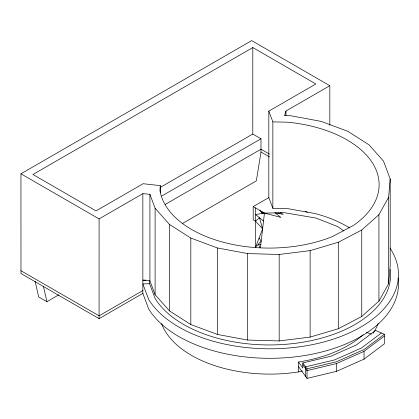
<?xml version="1.0" encoding="UTF-8"?>
<svg xmlns="http://www.w3.org/2000/svg" width="419" height="419" viewBox="0 0 419 419"><rect width="100%" height="100%" fill="white"/><g stroke="black" fill="none" stroke-linecap="round" stroke-linejoin="round"><path stroke-width="0.63" d="M160.294 192.824L160.294 185.633L143.125 183.711L96.009 210.914L32.939 174.498L252.798 47.567L315.858 83.973L268.82 111.124L268.82 197.595L272.858 208.332L288.104 208.693L315.465 213.627A109.804 63.395 0 0 1 349.535 227.863M182.653 223.374L256.349 180.851L260.99 152.008L260.985 138.794L252.788 134.043L252.798 47.567M268.82 197.595L253.196 206.572L253.196 219.839L255.496 221.169L262.608 228.884L255.501 247.289L261.178 241.14L259.057 238.086M99.083 318.65L99.094 218.917L20.95 173.806L20.966 273.528L99.083 318.65L142.853 293.389L142.853 193.651L149.918 194.332L155.109 208.243L155.109 294.714L169.559 310.977L190.813 324.526L217.414 334.441L247.55 340.039L279.174 340.946L310.123 337.091L338.29 328.747L361.759 316.481L378.928 301.12L388.628 283.721L390.199 265.463L390.199 178.997L383.526 161.126L369.076 144.864L347.822 131.315L321.221 121.4L291.085 115.801L284.527 115.613L285.962 111.03L329.821 85.706L329.821 125.365M263.336 212.454L263.331 213.287L261.702 211.506L253.196 206.572M160.294 185.633L159.958 190.378A109.804 63.395 0 0 0 332.534 236.52L353.615 225.307A109.804 63.395 0 0 0 288.104 122.228L272.858 121.866L268.82 111.124M388.628 283.721L388.628 197.255L390.199 178.997M260.424 247.687L264.447 213.103L261.702 211.506L262.21 213.465L259.853 210.432M263.891 213.192L263.996 212.842M155.109 208.243L169.559 224.511L190.813 238.06L217.414 247.969L247.55 253.568L279.174 254.474L310.123 250.625L338.29 242.282L361.759 230.01L378.928 214.654L388.628 197.255M255.496 221.169L259.513 217.765L262.608 228.884M381.41 332.99L361.419 348.032L334.592 359.916L305.613 366.845L305.613 376.451M384.317 334.278L364.027 349.54L336.441 361.765L307.017 368.799L302.811 362.938L330.9 356.223L356.192 345.02L375.602 330.413L384.317 334.278L384.317 343.879L364.027 359.146L336.441 371.37L307.017 378.404L298.501 366.536M302.811 364.755L307.017 370.616L336.441 363.577L364.027 351.352L384.317 336.09M20.95 173.806L251.678 40.596L329.821 85.706M99.094 218.917L142.853 193.651M160.22 187.413L252.788 134.043M161.797 195.998L260.985 138.794M165.201 204.446L260.985 149.211L269.464 154.098M35.091 281.269L38.653 296.898L46.928 301.68L58.807 294.829M142.853 290.566L99.094 315.832L20.95 270.716M161.535 323.594A110.768 63.95 0 0 0 298.501 371.925L302.319 371.014M343.831 231L338.096 226.763L316.046 218.063L284.412 212.695L264.447 213.103L255.496 214.533L263.53 220.996M145.922 280.101L142.853 280.17L149.918 280.819L155.109 294.714M390.199 269.239A121.28 70.02 0 0 1 294.866 343.376A121.28 70.02 0 0 1 155.109 298.485L149.609 283.752L142.853 283.893L148.687 299.527A128.643 74.273 0 0 0 314.423 344.203A128.643 74.273 0 0 0 390.01 248.043M260.77 244.67L258.34 244.214L260.063 247.708M264.447 213.103L280.934 217.398L274.906 212.794L283.176 214.366L280.94 212.674L279.044 213.58L277.949 212.705M366.374 332.414L371.297 334.053M305.079 211.333L307.473 212.187M260.99 152.008L269.464 156.9M363.116 334.718A110.768 63.95 0 0 1 298.501 362.006L302.811 368.013L302.811 362.938M142.853 293.389L148.687 309.018A128.643 74.273 0 0 0 296.93 356.637A128.643 74.273 0 0 0 398.05 277.996M43.503 286.643L46.928 301.68M255.496 207.903L255.501 247.289M378.928 214.654L378.928 301.12M364.027 351.352L364.027 359.146M361.759 230.01L361.759 316.481M338.29 242.282L338.29 328.747M336.441 363.577L336.441 371.37M310.123 250.625L310.123 337.091M307.017 368.799L307.017 378.404M298.501 362.006L298.501 371.925M285.962 111.03L285.962 115.581M279.174 254.474L279.174 340.946M272.858 121.866L272.858 208.332M247.55 253.568L247.55 340.039M217.414 247.969L217.414 334.441M190.813 238.06L190.813 324.526M169.559 224.511L169.559 310.977M149.918 194.332L149.918 280.819M149.609 280.646L149.609 283.752M378.127 323.594A110.768 63.95 0 0 1 373.104 333.278"/></g></svg>
